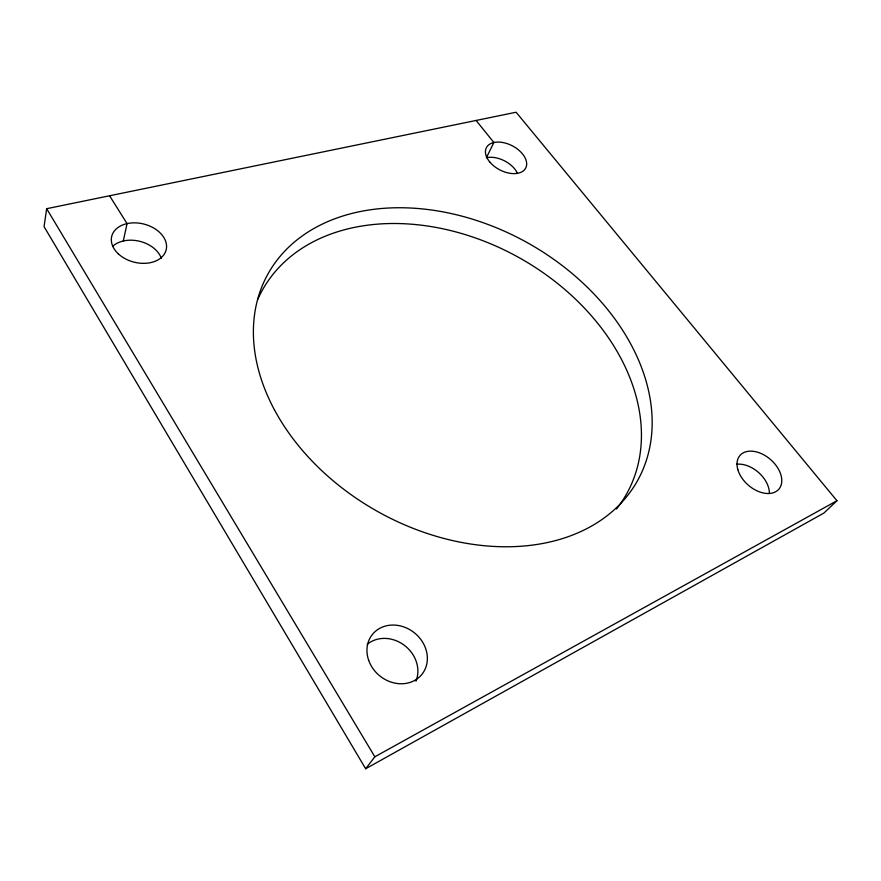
<?xml version="1.0" encoding="UTF-8"?>
<svg xmlns="http://www.w3.org/2000/svg" width="881" height="881" viewBox="0 0 881 881"><rect width="100%" height="100%" fill="white"/><g stroke="black" fill="none" stroke-linecap="round" stroke-linejoin="round"><path stroke-width="1.32" d="M46.66 208.698L44.05 226.637L365.659 768.761L823.911 513.061L836.95 500.738L516.101 112.239L46.66 208.698L374.832 756.801L365.659 768.761M123.307 240.998L127.051 223.598L109.563 195.769M374.832 756.801L836.95 500.738M476.103 120.455L493.878 142.502L486.411 157.732A21.882 13.6 27.4 0 1 517.312 172.984M112.603 246.372A27.641 19.613 13.7 0 1 139.749 241.306A27.641 19.613 13.7 0 1 161.355 258.397M367.19 644.363A31.253 27.421 39.7 0 1 404.368 645.321A31.253 27.421 39.7 0 1 415.931 681.178M736.538 464.276A25.373 16.97 41.3 0 1 769.399 493.041M257.781 299.364A208.687 153.558 29.3 0 1 524.041 260.479A208.687 153.558 29.3 0 1 616.458 509.042M489.66 161.873A22.146 13.567 27.4 0 0 525.087 169.053A22.146 13.567 27.4 0 0 503.381 142.623A22.146 13.567 27.4 0 0 489.66 161.873M118.406 253.926A28.049 19.668 14 0 0 165.221 252.506A28.049 19.668 14 0 0 133.185 222.86A28.049 19.668 14 0 0 118.406 253.926M737.849 469.639A25.736 16.97 41 0 0 775.412 491.884A25.736 16.97 41 0 0 764.939 455.477A25.736 16.97 41 0 0 737.849 469.639M274.443 409.83A211.715 153.845 29.3 0 0 619.189 505.033A211.715 153.845 29.3 0 0 464.694 216.902A211.715 153.845 29.3 0 0 274.443 409.83M368.654 660.265A31.793 27.63 39.1 0 0 420.072 676.399A31.793 27.63 39.1 0 0 402.738 626.567A31.793 27.63 39.1 0 0 368.654 660.265"/></g></svg>
